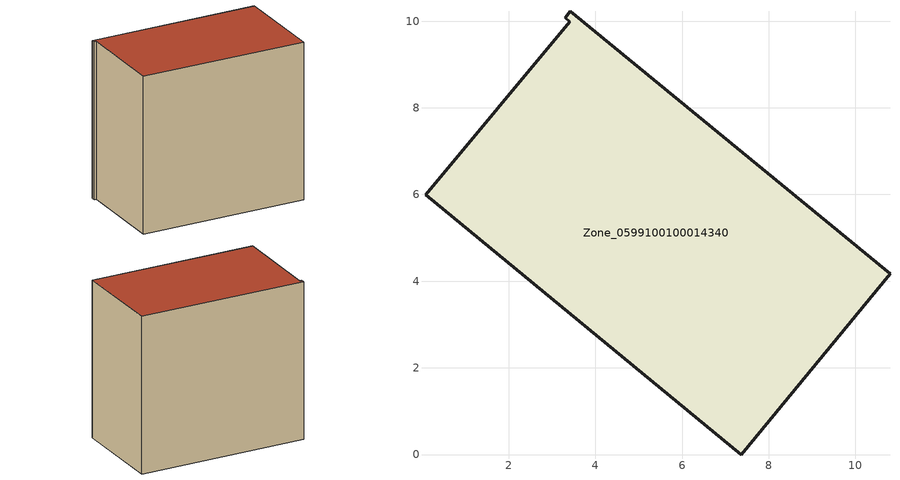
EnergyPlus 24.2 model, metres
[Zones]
Zone_0599100100014340
 floor ground (C_G): 3.4,9.99 3.3,10.07 3.42,10.22 10.8,4.17 7.37,0 0.08,5.99 z0
 wall outside (C_F): 7.37,0 10.8,4.17 3.42,10.22 3.3,10.07 3.4,9.99 0.08,5.99 7.37,0 z0:8.9
 roof outside (C_R): 3.4,9.99 0.08,5.99 7.37,0 10.8,4.17 3.42,10.22 3.3,10.07 z8.9
[BUILDING]
Pand.0599100100014340: North Axis=0; Terrain=City; Loads Convergence Tolerance Value=0.04; Temperature Convergence Tolerance Value=0.4; Solar Distribution=FullExterior; Maximum Number of Warmup Days=25; Minimum Number of Warmup Days=1
[Site:Location]
Rotterdam.The.Hague.AP_ZH_NLD Design_Conditions: Latitude=51.96; Longitude=4.45; Time Zone=1; Elevation=-4.5
[SITE:GROUNDTEMPERATURE:BUILDINGSURFACE]
18, 18, 18, 18, 18, 18, 18, 18, 18, 18, 18, 18
[MATERIAL] Thermal Absorptance=0.9; Solar Absorptance=0.7; Visible Absorptance=0.7
Name | Roughness | Thickness | Conductivity | Density | Specific Heat
G.TI.2015-2018 | MediumSmooth | 0.15 | 0.0428571 | 540 | 1210
F.TI.2015-2018 | Rough | 0.3 | 0.0666667 | 1920 | 840
R.TI.2015-2018 | MediumRough | 0.2 | 0.0333333 | 1500 | 1000
[CONSTRUCTION]
C_G: G.TI.2015-2018
C_F: F.TI.2015-2018
C_R: R.TI.2015-2018
[ZONE]
Zone_0599100100014340: Type=1; Multiplier=1; Ceiling Height=Autocalculate; Volume=Autocalculate; Floor Area=autocalculate; Part of Total Floor Area=Yes
[ZONEINFILTRATION:DESIGNFLOWRATE]
Infil_Zone_0599100100014340: Zone or ZoneList or Space or SpaceList=Zone_0599100100014340; Schedule=AlwaysOn; Design Flow Rate Calculation Method=Flow/Area; Flow Rate per Floor Area=0.0015; Constant Term Coefficient=1; Temperature Term Coefficient=0; Velocity Term Coefficient=0; Velocity Squared Term Coefficient=0
[HVACTEMPLATE:ZONE:IDEALLOADSAIRSYSTEM]
Zone_0599100100014340: Maximum Heating Supply Air Temperature=50; Minimum Cooling Supply Air Temperature=13; Maximum Heating Supply Air Humidity Ratio=0.0156; Minimum Cooling Supply Air Humidity Ratio=0.0077; Heating Limit=NoLimit; Cooling Limit=NoLimit; Dehumidification Control Type=ConstantSensibleHeatRatio; Cooling Sensible Heat Ratio=0.7; Dehumidification Setpoint=60; Humidification Control Type=None; Humidification Setpoint=30; Outdoor Air Method=None; Outdoor Air Flow Rate per Person=0.00944; Outdoor Air Flow Rate per Zone Floor Area=0; Outdoor Air Flow Rate per Zone=0; Demand Controlled Ventilation Type=None; Outdoor Air Economizer Type=NoEconomizer; Heat Recovery Type=None; Sensible Heat Recovery Effectiveness=0.7; Latent Heat Recovery Effectiveness=0.65
[ZONECONTROL:THERMOSTAT]
ThermostatControl_Zone_0599100100014340: Zone or ZoneList=Zone_0599100100014340; Control Type Schedule=DualSetpointControlType; Control 1=Thermostat_Zone_0599100100014340; Temperature Difference Between Cutout And Setpoint=0
[THERMOSTATSETPOINT:DUALSETPOINT]
Thermostat_Zone_0599100100014340: Heating Setpoint Temperature Schedule=HeatingSetpoint_Zone_0599100100014340; Cooling Setpoint Temperature Schedule=CoolingSetpoint_Zone_0599100100014340
[SCHEDULE:COMPACT]
HeatingSetpoint_Zone_0599100100014340: Through: 12/31, For: AllDays, Until: 24:00, 21
CoolingSetpoint_Zone_0599100100014340: Through: 12/31, For: AllDays, Until: 24:00, 24
DualSetpointControlType: Through: 12/31, For: AllDays, Until: 24:00, 4
AlwaysOn: Through: 12/31, For: AllDays, Until: 24:00, 1
